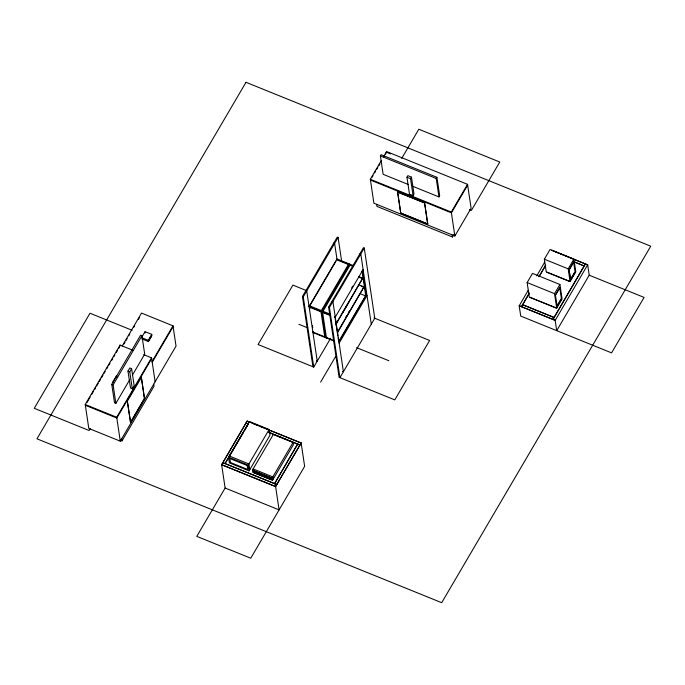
<?xml version="1.0" encoding="UTF-8"?>
<svg xmlns="http://www.w3.org/2000/svg" width="685" height="685" viewBox="0 0 685 685"><rect width="100%" height="100%" fill="white"/><g stroke="black" fill="none" stroke-linecap="round" stroke-linejoin="round"><path stroke-width="1.03" d="M122.221 345.993L141.521 313.079L172.997 325.829L176.028 346.113L120.286 441.183L88.802 428.433L85.231 404.51L120.072 345.094L132.856 350.266M86.952 402.549L90.172 397.06M91.781 394.32L93.383 391.58M94.461 389.748L95.532 387.924M96.602 386.092L98.212 383.352M99.282 381.519L100.352 379.695M101.423 377.863L103.033 375.123M104.103 373.291L105.182 371.467M106.783 368.727L107.862 366.895M108.932 365.071L110.002 363.238M111.612 360.498L112.682 358.666M113.753 356.842L114.823 355.01M116.433 352.27L117.503 350.446M118.582 348.614L119.652 346.781M123.951 344.024L125.021 342.2M126.091 340.368L127.162 338.544M128.771 335.804L129.842 333.972M133.592 327.576L134.671 325.743M138.421 319.347L139.492 317.523M129.748 379.678L115.868 403.354L114.515 402.814L111.758 384.371L140.596 335.196L141.949 335.736L144.706 354.179L132.419 375.123M115.868 403.354L113.111 384.919L141.949 335.736M141.547 337.594L145.032 331.651L151.727 334.366L151.907 335.599L148.422 341.541L141.735 338.827M90.197 428.673L89.118 430.514L34.25 408.303L89.992 313.233L132.128 330.29M127.975 371.133L129.833 367.965L131.631 368.693L134.157 385.595L132.299 388.763L130.501 388.035L127.975 371.133L129.773 371.861L132.299 388.763M129.773 371.861L131.631 368.693M148.422 341.541L148.243 340.308L151.727 334.366M148.148 340.839L148.551 340.043M151.513 335.864L148.679 340.599L151.471 335.847M120.286 441.183L116.707 417.259L151.548 357.835L143.679 354.65M151.668 358.615L116.827 418.038L85.342 405.289M130.493 422.285L127.341 401.213L141.367 377.486L144.432 398.516L130.587 422.32L144.518 398.55L141.367 377.486M152.096 361.483L172.997 325.829M152.216 362.262L173.117 326.608M120.072 440.112L121.99 440.892L154.048 386.22L153.731 384.139M408.602 184.625L383.129 174.307L380.38 155.872L381.074 154.682L436.91 177.295L439.667 195.73L438.974 196.92L412.524 186.209M383.446 156.925L386.588 151.556L467.538 184.333L471.117 208.266L454.857 235.991L373.907 203.214L370.328 179.29L381.348 160.504M372.024 177.381L373.068 175.591M374.644 172.911L375.697 171.122M376.741 169.332L377.795 167.542M378.839 165.753L379.892 163.963M385.655 154.125L386.588 151.556M312.942 366.749L302.445 296.519L337.285 237.104L338.099 237.43L341.695 261.542M306.632 290.663L292.915 285.114L258.074 344.529L313.747 367.074L303.258 296.845L338.099 237.43M309.072 306.512L336.943 258.981L353.4 265.643M310.211 305.15L335.941 261.276M221.623 464.627L247.174 421.061L301.143 442.912L304.637 466.322L250.753 558.215L196.783 536.364L225.125 488.037L221.623 464.627L275.593 486.478L279.086 509.888L225.125 488.037M247.174 421.061L221.649 464.79L275.61 486.641L301.16 443.067L265.84 428.767M401.71 158.423L418.818 129.242L499.767 162.02L471.426 210.346L469.456 209.55M228.533 457.178L249.443 421.523L269.136 429.504L269.993 435.223L249.092 470.878L229.389 462.897L228.533 457.178L248.235 465.149L249.092 470.878M225.04 463.582L248.261 423.946L246.009 423.039L248.287 424.109L244.502 430.557M243.423 432.398L225.031 463.557M349.624 264.11L321.753 311.649L325.64 337.654M313.379 331.805L312.959 332.525L334.366 341.19M373.959 317.926L429.632 340.471L394.791 399.886L339.118 377.341L328.62 307.12L363.461 247.705L364.266 248.03L374.763 318.251L339.923 377.675L329.425 307.445L364.266 248.03M397.591 192.031L424.614 202.88L427.723 224.029L400.734 213.103L397.591 192.031L424.572 202.957L427.723 224.029M406.95 177.252L407.875 175.668L411.471 177.124L413.997 194.026L413.072 195.61L409.476 194.155L406.95 177.252L410.546 178.708L413.072 195.61M410.546 178.708L411.471 177.124M247.182 465.535L229.843 458.513L230.443 462.521L247.799 469.499L247.208 465.492M351.653 288L352.732 286.167M248.235 465.149L269.136 429.504M363.118 269.573L335.248 317.112L334.434 316.787M326.865 337.268L326.445 337.988L322.558 311.975L350.437 264.444L350.506 264.907M336.207 323.406L362.699 278.213L358.889 276.671M400.734 213.103L397.634 191.954M342.902 312.283L348.725 302.35M335.736 324.793L362.699 278.213M252.44 470.107L273.341 434.453L293.043 442.433L293.377 444.693L272.476 480.348L252.774 472.367L252.44 470.107L272.133 478.079L272.476 480.348M313.747 367.074L330.632 338.279M253.912 472.504L271.269 479.483L271.029 477.899L253.698 470.886L253.912 472.504L271.243 479.526M345.48 318.046L346.764 315.845L345.523 318.063M348.314 313.216L349.598 311.016M348.357 313.233L349.641 311.033M337.5 332.071L363.992 286.887L358.281 284.575M337.568 332.542L363.992 286.887M338.784 341.413L366.124 294.79M338.861 341.875L366.192 295.261L367.006 295.586L339.135 343.117M438.974 196.92L436.217 178.477L436.91 177.295M320.623 382.11L335.753 356.32M272.133 478.079L293.043 442.433M275.593 486.478L301.143 442.912M454.857 235.991L451.287 212.067L467.538 184.333M467.658 185.121L451.398 212.847L370.448 180.069M376.604 204.31L376.921 206.39L452.468 236.984L454.061 234.27M527.133 282.562L532.51 273.392L559.919 284.489L562.085 298.977L556.708 308.156L529.291 297.05L527.133 282.562L554.542 293.668L556.708 308.156M544.361 259.195L550.046 249.494L573.884 259.144L575.785 271.842L570.091 281.552L546.253 271.902L544.361 259.195L568.19 268.845L570.091 281.552M528.238 290.226L519.196 305.835L555.175 320.409L587.67 264.795L551.69 250.231L587.687 264.949M536.783 275.841L544.763 262.047M529.419 292.957L521.439 306.752L529.06 293.608M539.009 276.594L545.406 265.686M539.035 276.749L545.774 265.095M568.19 268.845L573.884 259.144M554.542 293.668L559.919 284.489M573.619 262.141L569.064 269.907L570.468 279.274L575.066 271.534L573.619 262.141L569.107 269.924L570.511 279.3M555.432 295.098L559.773 287.777L561.366 298.437L557.068 305.775L555.432 295.098L559.773 287.777M570.271 280.336L572.754 276.098M573.747 274.402L574.741 272.716M570.314 280.644L574.784 273.024M557.855 305.125L558.891 303.361M559.928 301.597L560.955 299.842M589.22 275.199L556.708 330.658L555.15 320.255L519.17 305.681L520.728 316.085L611.568 352.869L644.088 297.418L589.22 275.199L587.67 264.795M387.693 152.738L390.655 153.937M380.38 155.872L436.217 178.477M370.328 179.29L451.287 212.067M573.439 261.482L584.279 266.02L573.456 261.636M400.785 213.018L427.765 223.952M522.578 304.611L554.088 317.515L522.604 304.765M333.8 243.047L334.614 243.372L337.011 259.444L348.888 264.256L348.819 263.785L320.94 311.324L324.827 337.328M359.976 253.647L360.781 253.972L371.279 324.193M336.523 259.692L348.4 264.496M350.018 265.155L352.989 266.354M358.966 277.142L362.767 278.684M361.209 286.202L364.069 287.358M360.832 293.968L364.788 295.569M305.93 290.577L306.734 290.911L317.232 361.132L316.427 360.807M332.105 301.177L332.91 301.503L343.408 371.732L342.594 371.398M302.445 296.519L303.258 296.845M328.62 307.12L329.425 307.445M309.492 305.801L321.359 310.605M322.977 311.264L329.905 314.064M308.259 306.186L330.478 315.177M309.14 306.983L321.017 311.786M322.635 312.446L330.547 315.648M298.883 324.288L307.676 327.85M356.56 347.646L388.823 360.712M312.891 332.054L324.758 336.857M326.377 337.517L334.297 340.719M144.912 331.985L145.066 333.021M142.506 337.979L148.243 340.308M142.608 338.595L143.413 338.844M247.199 421.215L250.136 422.405M252.106 423.202L257.012 425.188M258.973 425.984L263.879 427.971M268.58 432.175L300.004 445.044L268.606 432.329M116.441 375.851L116.596 376.887M113.231 381.322L113.445 382.376M111.758 384.371L113.111 384.919M127.341 401.213L130.587 422.32M229.235 455.987L248.929 463.968L249.785 469.687M253.133 468.917L272.835 476.897L273.169 479.157M85.231 404.51L116.707 417.259M569.817 281.492L546.895 272.21M561.469 298.96L556.357 308.079L530.002 297.401M452.16 234.904L452.468 236.984M362.459 270.292L366.244 295.569M362.048 271.003L365.773 295.971M335.008 317.112L337.808 335.838M338.116 337.919L338.587 341.036M309.646 306.837L309.954 308.918M312.446 325.563L312.754 327.644M151.548 357.835L155.127 381.768M120.072 345.094L120.183 345.874M116.801 376.784L116.613 375.543L113.136 381.485L113.316 382.718M121.682 438.811L121.99 440.892M246.001 82.303L36.956 438.802L441.705 602.697L650.75 246.198L246.001 82.303M297.727 443.983L274.522 483.747L297.727 443.983M585.418 263.888L552.923 319.493L585.418 263.888M276.749 484.5L222.788 462.649L276.749 484.5"/></g></svg>
